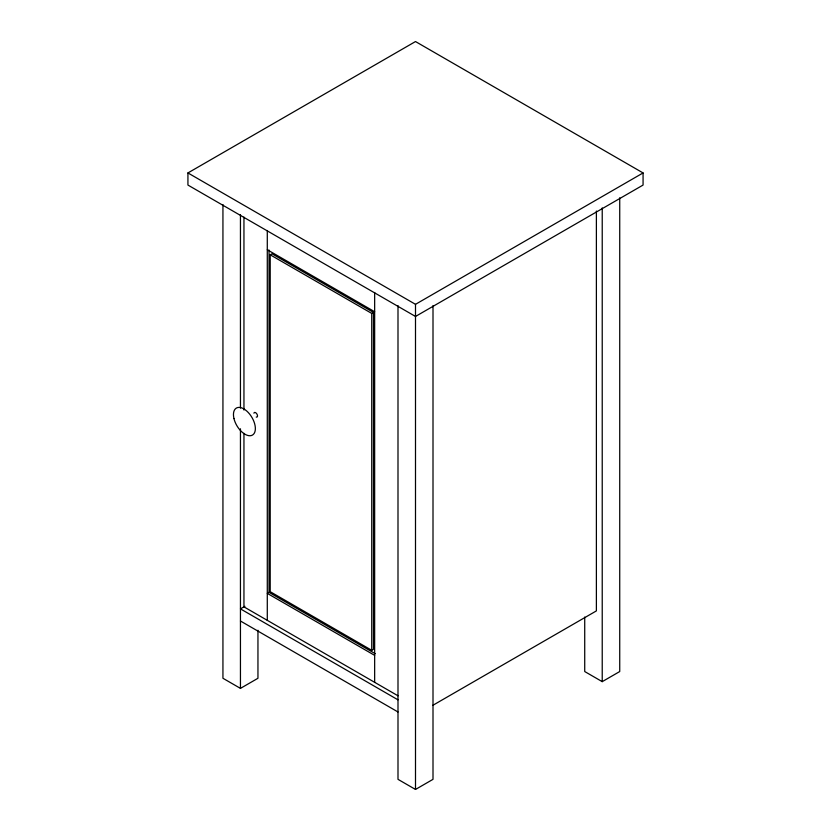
<?xml version="1.0" encoding="UTF-8"?>
<svg xmlns="http://www.w3.org/2000/svg" width="831" height="831" viewBox="0 0 831 831"><rect width="100%" height="100%" fill="white"/><g stroke="black" fill="none" stroke-linecap="round" stroke-linejoin="round"><path stroke-width="1.25" d="M187.931 172.941L415.5 41.55L643.069 172.941L643.069 185.064L415.5 316.455L187.931 185.064L187.931 172.941L415.5 304.323L643.069 172.941M270.21 254.805L271.955 253.787L373.483 312.414L373.483 649.302L371.737 650.309L270.21 591.693L270.21 254.805L371.737 313.422L373.483 312.414M244.896 606.308L240.45 608.874L397.997 699.837M375.29 653.706L269.036 592.368L267.291 593.376L374.656 655.368M222.937 204.53L222.937 678.273L240.45 688.38L257.953 678.273L257.953 630.251M432.774 705.363L596.388 610.899L596.388 211.032M397.997 305.6L397.997 779.343L415.5 789.45L433.003 779.343L433.003 305.6M584.723 617.028L584.723 671.541L602.226 681.649L619.729 671.541L619.729 197.799M267.291 249.747L374.656 311.739M397.997 695.796L243.95 606.859L243.95 433.335M240.45 621.006L397.997 711.97M602.226 207.906L602.226 681.649M415.5 304.323L415.5 789.45M374.656 292.481L374.656 682.313M371.737 313.422L371.737 650.309M269.036 250.038L269.036 592.368M267.291 230.499L267.291 620.331M243.95 217.088L243.95 410.026M240.45 214.637L240.45 408.031M240.45 428.796L240.45 688.38M253.912 413.184A2.618 1.433 58.9 0 1 256.935 414.067A2.618 1.433 58.9 0 1 256.228 417.089M233.947 418.523A15.716 8.58 58.9 0 0 252.437 435.091A15.716 8.58 58.9 0 0 246.838 411.116A15.716 8.58 58.9 0 0 233.947 418.523"/></g></svg>
